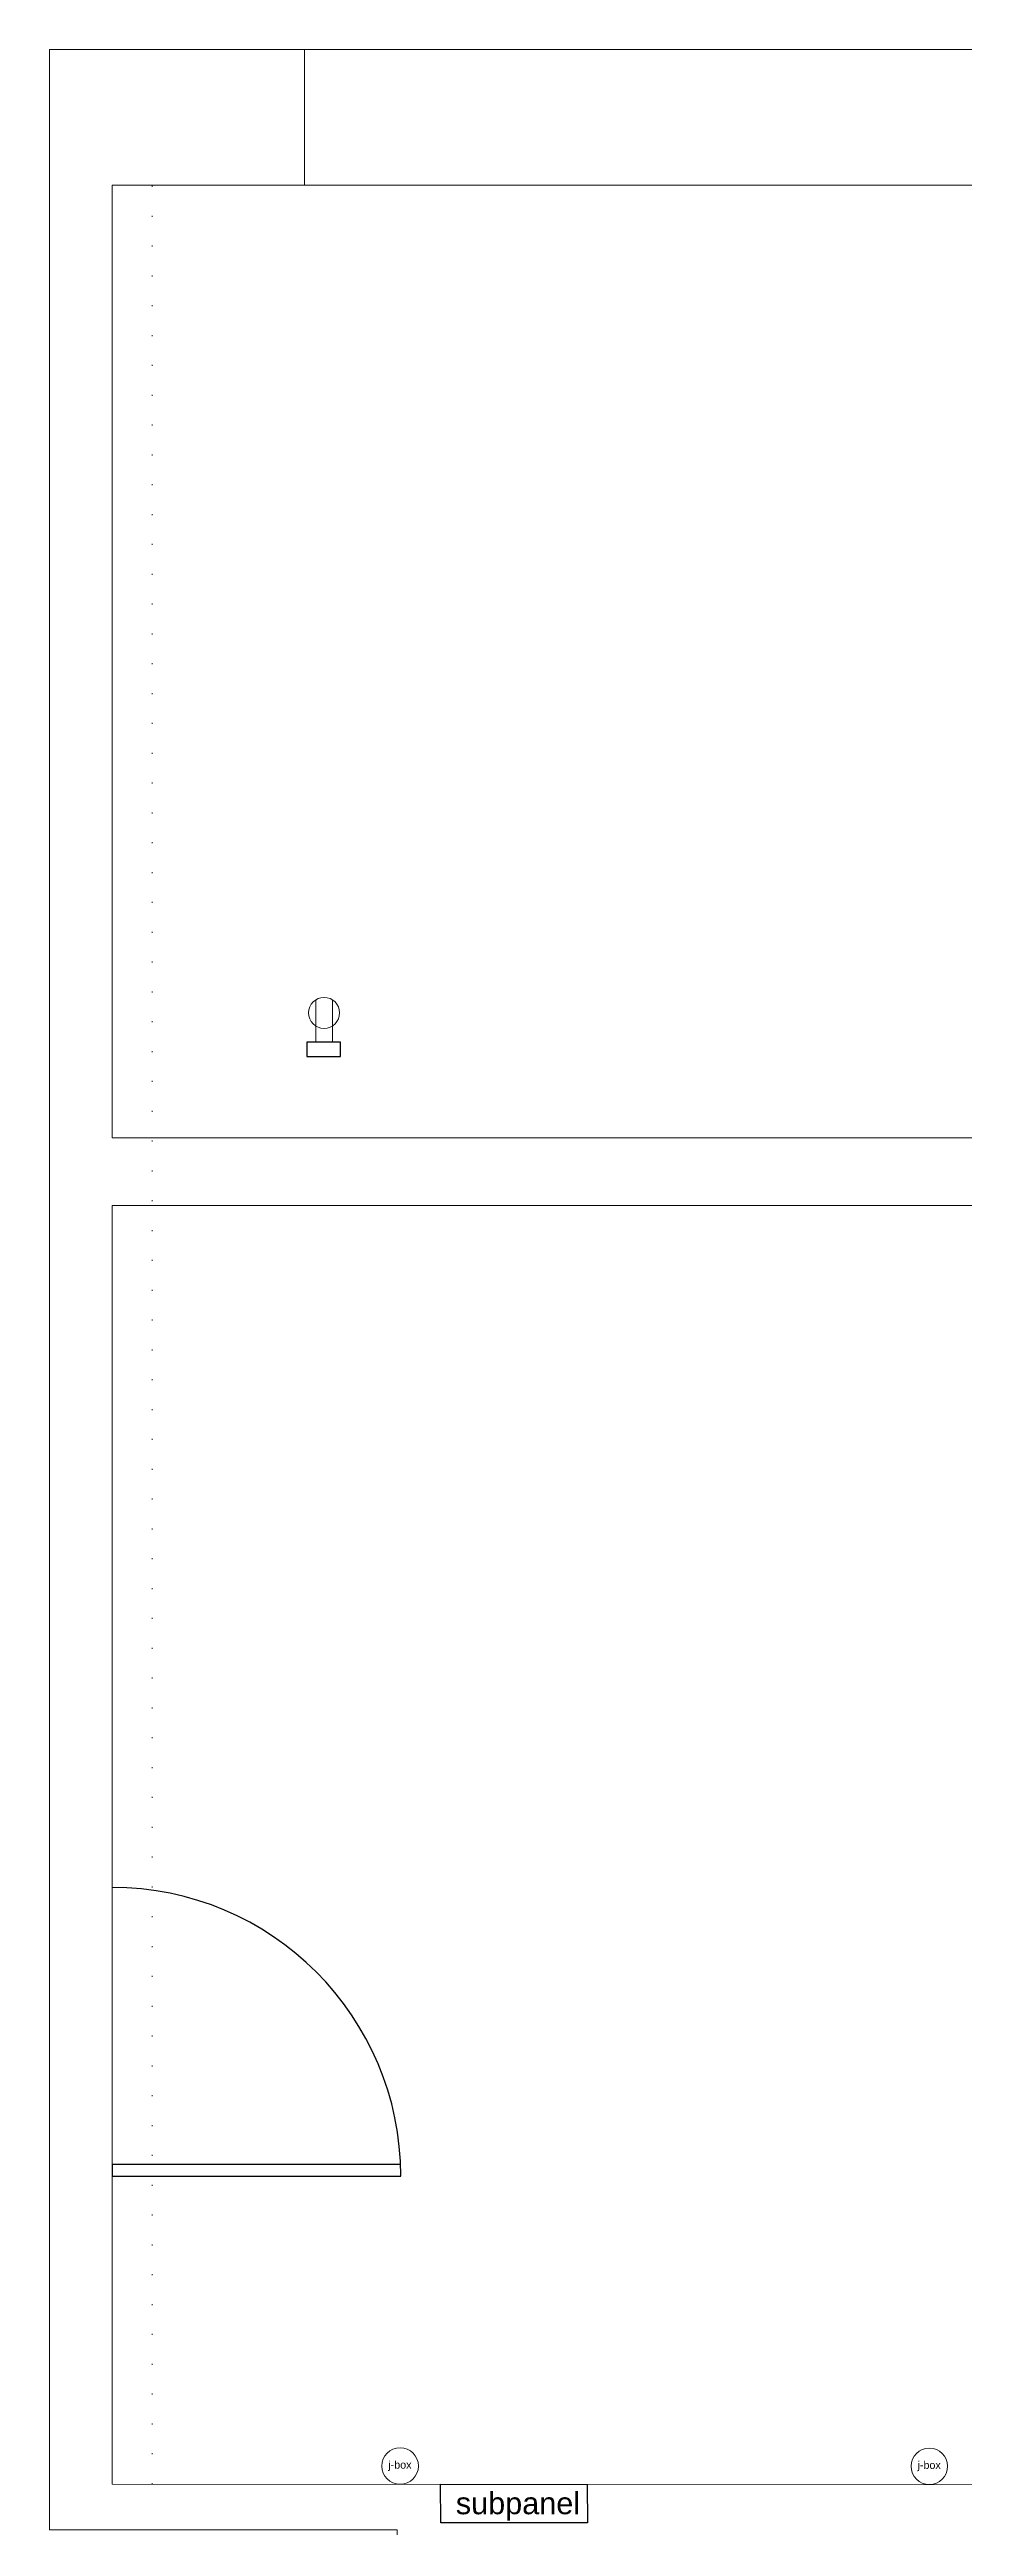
# Model space of a CAD drawing. Header units: inches. Extents: x -179 to 699, y -214 to 464.
# Drawn here: x 54.6 to 149.5, y 206.4 to 463.8 of the extents above; entities that cross this region are included whole.
import ezdxf

# ---------------------------------------------------------------- set-up
doc = ezdxf.new("R2010")
doc.units = ezdxf.units.IN
doc.header["$MEASUREMENT"] = 0
doc.linetypes.add('ACAD_ISO07W100', pattern=[3, 0, -3])
doc.layers.add('A101-Floorplan-1st-floor', color=7, linetype='Continuous', lineweight=9)
doc.layers.add('E101-Electrical-1st-floor', color=7, linetype='Continuous', lineweight=9)
doc.styles.add('Reg', font='Arial.ttf', dxfattribs={"height": 3})

# ---------------------------------------------------------------- blocks, each defined once
blk = doc.blocks.new('j-box')
at = {"layer": 'E101-Electrical-1st-floor'}
blk.add_circle((0, 0), 1.9, dxfattribs=at)
at = {"layer": 'E101-Electrical-1st-floor', "style": 'Reg'}
blk.add_text('j-box', height=0.798, rotation=270, dxfattribs=at).set_placement((-0.27, 1.23))

msp = doc.modelspace()

# ---------------------------------------------------------------- linework, layer by layer
at = {"layer": 'A101-Floorplan-1st-floor'}
msp.add_line((81.07, 449.66), (81.07, 463.76), dxfattribs=at)
at = {"layer": 'A101-Floorplan-1st-floor', "linetype": 'ACAD_ISO07W100'}
msp.add_line((65.22, 210.79), (65.22, 449.66), dxfattribs=at)
at = {"layer": 'A101-Floorplan-1st-floor', "lineweight": 30}
for p, q in [((61.07, 244.04), (91.04, 244.04)), ((61.07, 244.04), (61.07, 242.79)), ((61.07, 242.79), (91.06, 242.79))]:
    msp.add_line(p, q, dxfattribs=at)
at = {"layer": 'A101-Floorplan-1st-floor'}
for points in [[(289.1, 359.41), (535.97, 359.41), (535.97, 48.17), (90.69, 48.17), (90.69, 206.04), (54.57, 206.04), (54.57, 463.76), (289.1, 463.76)], [(268.13, 350.66), (61.07, 350.66), (61.07, 449.66), (268.13, 449.66)], [(314.1, 210.67), (61.07, 210.78), (61.07, 343.65), (268.13, 343.65), (319.97, 343.65), (319.97, 215.04), (314.1, 215.04)]]:
    msp.add_lwpolyline(points, close=True, dxfattribs=at)
at = {"layer": 'A101-Floorplan-1st-floor', "lineweight": 30}
msp.add_arc((61.07, 242.79), 30, 0, 90, dxfattribs=at)
at = {"layer": 'E101-Electrical-1st-floor'}
for p, q in [((82.23, 360.62), (82.23, 365.01)), ((83.96, 360.62), (83.96, 365.02))]:
    msp.add_line(p, q, dxfattribs=at)
at = {"layer": 'E101-Electrical-1st-floor', "lineweight": 30}
for points in [[(81.29, 359.12), (84.79, 359.12), (84.79, 360.62), (81.29, 360.62)], [(95.23, 206.76), (95.2, 210.77), (110.44, 210.76), (110.49, 206.76)]]:
    msp.add_lwpolyline(points, close=True, dxfattribs=at)
at = {"layer": 'E101-Electrical-1st-floor'}
msp.add_circle((83.1, 363.66), 1.61, dxfattribs=at)

# ---------------------------------------------------------------- block references
at = {"layer": 'E101-Electrical-1st-floor', "rotation": 89.99999999999999}
for p in [(91, 212.67), (146, 212.64)]:
    msp.add_blockref('j-box', p, dxfattribs=at)

# ---------------------------------------------------------------- texts
at = {"layer": 'E101-Electrical-1st-floor', "lineweight": 30, "style": 'Reg'}
msp.add_text('subpanel', height=2.278, dxfattribs=at).set_placement((96.79, 207.66))

doc.saveas('drawing.dxf')
